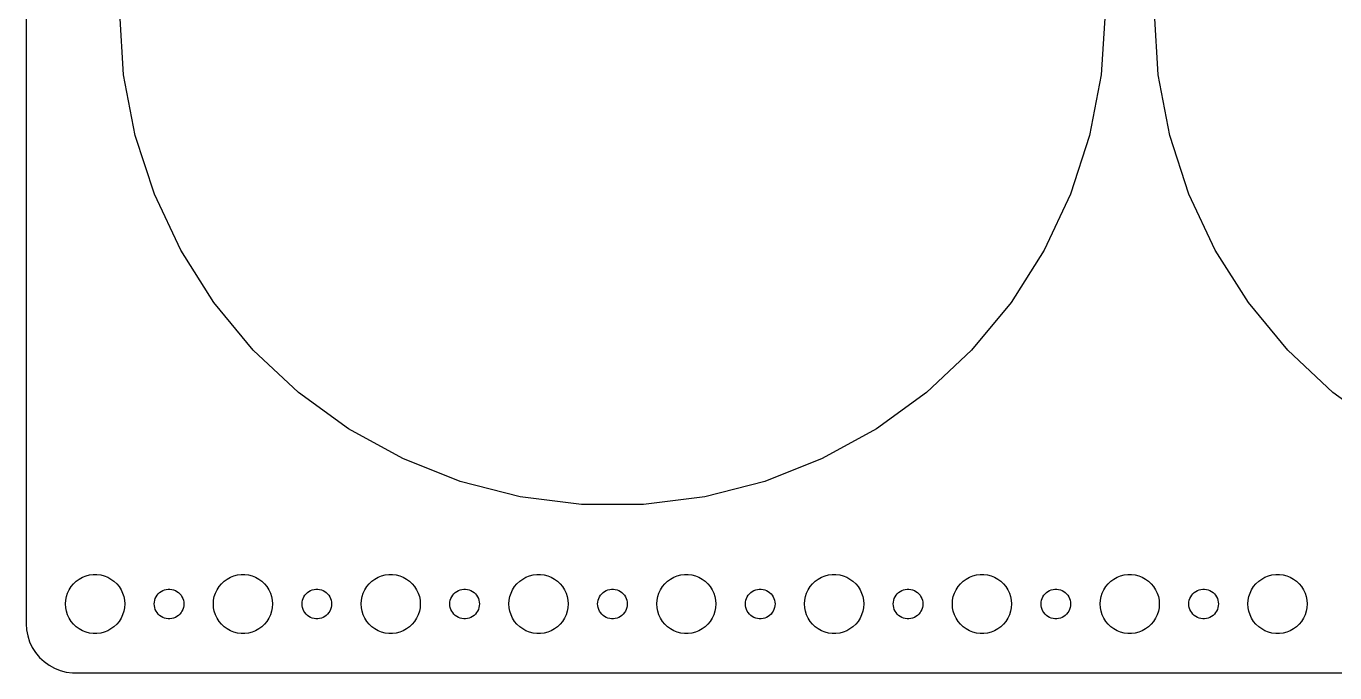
# Model space of a CAD drawing. Header units: metres. Extents: x -270 to 270, y -67 to 67.
# Drawn here: x -269.5 to -136.7, y -67 to -1.3 of the extents above; entities that cross this region are included whole.
import ezdxf

# ---------------------------------------------------------------- set-up
doc = ezdxf.new("R2010")
doc.units = ezdxf.units.M

msp = doc.modelspace()

# ---------------------------------------------------------------- linework, layer by layer
for p, q in [((-269.5, 62), (-269.5, -62)), ((-259.606, -6.2667), (-260, 0)), ((-160, 0), (-160.394, -6.2667)), ((-154.606, -6.2667), (-155, 0)), ((-258.429, -12.4345), (-259.606, -6.2667)), ((-160.394, -6.2667), (-161.571, -12.4345)), ((-153.429, -12.4345), (-154.606, -6.2667)), ((-256.489, -18.4062), (-258.429, -12.4345)), ((-161.571, -12.4345), (-163.511, -18.4062)), ((-151.489, -18.4062), (-153.429, -12.4345)), ((-253.815, -24.0877), (-256.489, -18.4062)), ((-163.511, -18.4062), (-166.185, -24.0877)), ((-148.815, -24.0877), (-151.489, -18.4062)), ((-250.451, -29.3893), (-253.815, -24.0877)), ((-166.185, -24.0877), (-169.549, -29.3893)), ((-145.451, -29.3893), (-148.815, -24.0877)), ((-246.448, -34.2274), (-250.451, -29.3893)), ((-169.549, -29.3893), (-173.552, -34.2274)), ((-141.448, -34.2274), (-145.451, -29.3893)), ((-241.871, -38.5257), (-246.448, -34.2274)), ((-173.552, -34.2274), (-178.129, -38.5257)), ((-136.871, -38.5257), (-141.448, -34.2274)), ((-236.791, -42.2164), (-241.871, -38.5257)), ((-178.129, -38.5257), (-183.209, -42.2164)), ((-131.791, -42.2164), (-136.871, -38.5257)), ((-231.289, -45.2413), (-236.791, -42.2164)), ((-183.209, -42.2164), (-188.711, -45.2413)), ((-225.451, -47.5528), (-231.289, -45.2413)), ((-188.711, -45.2413), (-194.549, -47.5528)), ((-219.369, -49.1143), (-225.451, -47.5528)), ((-194.549, -47.5528), (-200.631, -49.1143)), ((-213.14, -49.9013), (-219.369, -49.1143)), ((-200.631, -49.1143), (-206.86, -49.9013)), ((-206.86, -49.9013), (-213.14, -49.9013)), ((-263.427, -57.1468), (-263.062, -57.0531)), ((-263.062, -57.0531), (-262.688, -57.0059)), ((-262.688, -57.0059), (-262.312, -57.0059)), ((-262.312, -57.0059), (-261.938, -57.0531)), ((-261.938, -57.0531), (-261.573, -57.1468)), ((-248.427, -57.1468), (-248.062, -57.0531)), ((-248.062, -57.0531), (-247.688, -57.0059)), ((-247.688, -57.0059), (-247.312, -57.0059)), ((-247.312, -57.0059), (-246.938, -57.0531)), ((-246.938, -57.0531), (-246.573, -57.1468)), ((-233.427, -57.1468), (-233.062, -57.0531)), ((-233.062, -57.0531), (-232.688, -57.0059)), ((-232.688, -57.0059), (-232.312, -57.0059)), ((-232.312, -57.0059), (-231.938, -57.0531)), ((-231.938, -57.0531), (-231.573, -57.1468)), ((-218.427, -57.1468), (-218.062, -57.0531)), ((-218.062, -57.0531), (-217.688, -57.0059)), ((-217.688, -57.0059), (-217.312, -57.0059)), ((-217.312, -57.0059), (-216.938, -57.0531)), ((-216.938, -57.0531), (-216.573, -57.1468)), ((-203.427, -57.1468), (-203.062, -57.0531)), ((-203.062, -57.0531), (-202.688, -57.0059)), ((-202.688, -57.0059), (-202.312, -57.0059)), ((-202.312, -57.0059), (-201.938, -57.0531)), ((-201.938, -57.0531), (-201.573, -57.1468)), ((-188.427, -57.1468), (-188.062, -57.0531)), ((-188.062, -57.0531), (-187.688, -57.0059)), ((-187.688, -57.0059), (-187.312, -57.0059)), ((-187.312, -57.0059), (-186.938, -57.0531)), ((-186.938, -57.0531), (-186.573, -57.1468)), ((-173.427, -57.1468), (-173.062, -57.0531)), ((-173.062, -57.0531), (-172.688, -57.0059)), ((-172.688, -57.0059), (-172.312, -57.0059)), ((-172.312, -57.0059), (-171.938, -57.0531)), ((-171.938, -57.0531), (-171.573, -57.1468)), ((-158.427, -57.1468), (-158.062, -57.0531)), ((-158.062, -57.0531), (-157.688, -57.0059)), ((-157.688, -57.0059), (-157.312, -57.0059)), ((-157.312, -57.0059), (-156.938, -57.0531)), ((-156.938, -57.0531), (-156.573, -57.1468)), ((-143.427, -57.1468), (-143.062, -57.0531)), ((-143.062, -57.0531), (-142.688, -57.0059)), ((-142.688, -57.0059), (-142.312, -57.0059)), ((-142.312, -57.0059), (-141.938, -57.0531)), ((-141.938, -57.0531), (-141.573, -57.1468)), ((-265.129, -58.5547), (-264.927, -58.2366)), ((-264.927, -58.2366), (-264.687, -57.9464)), ((-264.687, -57.9464), (-264.412, -57.6885)), ((-264.412, -57.6885), (-264.107, -57.467)), ((-264.107, -57.467), (-263.777, -57.2855)), ((-263.777, -57.2855), (-263.427, -57.1468)), ((-261.573, -57.1468), (-261.223, -57.2855)), ((-261.223, -57.2855), (-260.893, -57.467)), ((-260.893, -57.467), (-260.588, -57.6885)), ((-260.588, -57.6885), (-260.313, -57.9464)), ((-260.313, -57.9464), (-260.073, -58.2366)), ((-260.073, -58.2366), (-259.871, -58.5547)), ((-250.129, -58.5547), (-249.927, -58.2366)), ((-249.927, -58.2366), (-249.687, -57.9464)), ((-249.687, -57.9464), (-249.412, -57.6885)), ((-249.412, -57.6885), (-249.107, -57.467)), ((-249.107, -57.467), (-248.777, -57.2855)), ((-248.777, -57.2855), (-248.427, -57.1468)), ((-246.573, -57.1468), (-246.223, -57.2855)), ((-246.223, -57.2855), (-245.893, -57.467)), ((-245.893, -57.467), (-245.588, -57.6885)), ((-245.588, -57.6885), (-245.313, -57.9464)), ((-245.313, -57.9464), (-245.073, -58.2366)), ((-245.073, -58.2366), (-244.871, -58.5547)), ((-235.129, -58.5547), (-234.927, -58.2366)), ((-234.927, -58.2366), (-234.687, -57.9464)), ((-234.687, -57.9464), (-234.412, -57.6885)), ((-234.412, -57.6885), (-234.107, -57.467)), ((-234.107, -57.467), (-233.777, -57.2855)), ((-233.777, -57.2855), (-233.427, -57.1468)), ((-231.573, -57.1468), (-231.223, -57.2855)), ((-231.223, -57.2855), (-230.893, -57.467)), ((-230.893, -57.467), (-230.588, -57.6885)), ((-230.588, -57.6885), (-230.313, -57.9464)), ((-230.313, -57.9464), (-230.073, -58.2366)), ((-230.073, -58.2366), (-229.871, -58.5547)), ((-220.129, -58.5547), (-219.927, -58.2366)), ((-219.927, -58.2366), (-219.687, -57.9464)), ((-219.687, -57.9464), (-219.412, -57.6885)), ((-219.412, -57.6885), (-219.107, -57.467)), ((-219.107, -57.467), (-218.777, -57.2855)), ((-218.777, -57.2855), (-218.427, -57.1468)), ((-216.573, -57.1468), (-216.223, -57.2855)), ((-216.223, -57.2855), (-215.893, -57.467)), ((-215.893, -57.467), (-215.588, -57.6885)), ((-215.588, -57.6885), (-215.313, -57.9464)), ((-215.313, -57.9464), (-215.073, -58.2366)), ((-215.073, -58.2366), (-214.871, -58.5547)), ((-205.129, -58.5547), (-204.927, -58.2366)), ((-204.927, -58.2366), (-204.687, -57.9464)), ((-204.687, -57.9464), (-204.412, -57.6885)), ((-204.412, -57.6885), (-204.107, -57.467)), ((-204.107, -57.467), (-203.777, -57.2855)), ((-203.777, -57.2855), (-203.427, -57.1468)), ((-201.573, -57.1468), (-201.223, -57.2855)), ((-201.223, -57.2855), (-200.893, -57.467)), ((-200.893, -57.467), (-200.588, -57.6885)), ((-200.588, -57.6885), (-200.313, -57.9464)), ((-200.313, -57.9464), (-200.073, -58.2366)), ((-200.073, -58.2366), (-199.871, -58.5547)), ((-190.129, -58.5547), (-189.927, -58.2366)), ((-189.927, -58.2366), (-189.687, -57.9464)), ((-189.687, -57.9464), (-189.412, -57.6885)), ((-189.412, -57.6885), (-189.107, -57.467)), ((-189.107, -57.467), (-188.777, -57.2855)), ((-188.777, -57.2855), (-188.427, -57.1468)), ((-186.573, -57.1468), (-186.223, -57.2855)), ((-186.223, -57.2855), (-185.893, -57.467)), ((-185.893, -57.467), (-185.588, -57.6885)), ((-185.588, -57.6885), (-185.313, -57.9464)), ((-185.313, -57.9464), (-185.073, -58.2366)), ((-185.073, -58.2366), (-184.871, -58.5547)), ((-175.129, -58.5547), (-174.927, -58.2366)), ((-174.927, -58.2366), (-174.687, -57.9464)), ((-174.687, -57.9464), (-174.412, -57.6885)), ((-174.412, -57.6885), (-174.107, -57.467)), ((-174.107, -57.467), (-173.777, -57.2855)), ((-173.777, -57.2855), (-173.427, -57.1468)), ((-171.573, -57.1468), (-171.223, -57.2855)), ((-171.223, -57.2855), (-170.893, -57.467)), ((-170.893, -57.467), (-170.588, -57.6885)), ((-170.588, -57.6885), (-170.313, -57.9464)), ((-170.313, -57.9464), (-170.073, -58.2366)), ((-170.073, -58.2366), (-169.871, -58.5547)), ((-160.129, -58.5547), (-159.927, -58.2366)), ((-159.927, -58.2366), (-159.687, -57.9464)), ((-159.687, -57.9464), (-159.412, -57.6885)), ((-159.412, -57.6885), (-159.107, -57.467)), ((-159.107, -57.467), (-158.777, -57.2855)), ((-158.777, -57.2855), (-158.427, -57.1468)), ((-156.573, -57.1468), (-156.223, -57.2855)), ((-156.223, -57.2855), (-155.893, -57.467)), ((-155.893, -57.467), (-155.588, -57.6885)), ((-155.588, -57.6885), (-155.313, -57.9464)), ((-155.313, -57.9464), (-155.073, -58.2366)), ((-155.073, -58.2366), (-154.871, -58.5547)), ((-145.129, -58.5547), (-144.927, -58.2366)), ((-144.927, -58.2366), (-144.687, -57.9464)), ((-144.687, -57.9464), (-144.412, -57.6885)), ((-144.412, -57.6885), (-144.107, -57.467)), ((-144.107, -57.467), (-143.777, -57.2855)), ((-143.777, -57.2855), (-143.427, -57.1468)), ((-141.573, -57.1468), (-141.223, -57.2855)), ((-141.223, -57.2855), (-140.893, -57.467)), ((-140.893, -57.467), (-140.588, -57.6885)), ((-140.588, -57.6885), (-140.313, -57.9464)), ((-140.313, -57.9464), (-140.073, -58.2366)), ((-140.073, -58.2366), (-139.871, -58.5547)), ((-265.5, -60), (-265.476, -59.624)), ((-265.476, -59.624), (-265.406, -59.2539)), ((-265.406, -59.2539), (-265.289, -58.8956)), ((-265.289, -58.8956), (-265.129, -58.5547)), ((-259.871, -58.5547), (-259.711, -58.8956)), ((-259.711, -58.8956), (-259.594, -59.2539)), ((-259.594, -59.2539), (-259.524, -59.624)), ((-259.524, -59.624), (-259.5, -60)), ((-256.488, -59.812), (-256.453, -59.627)), ((-256.453, -59.627), (-256.395, -59.4478)), ((-256.395, -59.4478), (-256.314, -59.2774)), ((-256.314, -59.2774), (-256.214, -59.1183)), ((-256.214, -59.1183), (-256.093, -58.9732)), ((-256.093, -58.9732), (-255.956, -58.8442)), ((-255.956, -58.8442), (-255.804, -58.7335)), ((-255.804, -58.7335), (-255.639, -58.6428)), ((-255.639, -58.6428), (-255.464, -58.5734)), ((-255.464, -58.5734), (-255.281, -58.5266)), ((-255.281, -58.5266), (-255.094, -58.503)), ((-255.094, -58.503), (-254.906, -58.503)), ((-254.906, -58.503), (-254.719, -58.5266)), ((-254.719, -58.5266), (-254.536, -58.5734)), ((-254.536, -58.5734), (-254.361, -58.6428)), ((-254.361, -58.6428), (-254.196, -58.7335)), ((-254.196, -58.7335), (-254.044, -58.8442)), ((-254.044, -58.8442), (-253.907, -58.9732)), ((-253.907, -58.9732), (-253.786, -59.1183)), ((-253.786, -59.1183), (-253.686, -59.2774)), ((-253.686, -59.2774), (-253.605, -59.4478)), ((-253.605, -59.4478), (-253.547, -59.627)), ((-253.547, -59.627), (-253.512, -59.812)), ((-250.5, -60), (-250.476, -59.624)), ((-250.476, -59.624), (-250.406, -59.2539)), ((-250.406, -59.2539), (-250.289, -58.8956)), ((-250.289, -58.8956), (-250.129, -58.5547)), ((-244.871, -58.5547), (-244.711, -58.8956)), ((-244.711, -58.8956), (-244.594, -59.2539)), ((-244.594, -59.2539), (-244.524, -59.624)), ((-244.524, -59.624), (-244.5, -60)), ((-241.488, -59.812), (-241.453, -59.627)), ((-241.453, -59.627), (-241.395, -59.4478)), ((-241.395, -59.4478), (-241.314, -59.2774)), ((-241.314, -59.2774), (-241.214, -59.1183)), ((-241.214, -59.1183), (-241.093, -58.9732)), ((-241.093, -58.9732), (-240.956, -58.8442)), ((-240.956, -58.8442), (-240.804, -58.7335)), ((-240.804, -58.7335), (-240.639, -58.6428)), ((-240.639, -58.6428), (-240.464, -58.5734)), ((-240.464, -58.5734), (-240.281, -58.5266)), ((-240.281, -58.5266), (-240.094, -58.503)), ((-240.094, -58.503), (-239.906, -58.503)), ((-239.906, -58.503), (-239.719, -58.5266)), ((-239.719, -58.5266), (-239.536, -58.5734)), ((-239.536, -58.5734), (-239.361, -58.6428)), ((-239.361, -58.6428), (-239.196, -58.7335)), ((-239.196, -58.7335), (-239.044, -58.8442)), ((-239.044, -58.8442), (-238.907, -58.9732)), ((-238.907, -58.9732), (-238.786, -59.1183)), ((-238.786, -59.1183), (-238.686, -59.2774)), ((-238.686, -59.2774), (-238.605, -59.4478)), ((-238.605, -59.4478), (-238.547, -59.627)), ((-238.547, -59.627), (-238.512, -59.812)), ((-235.5, -60), (-235.476, -59.624)), ((-235.476, -59.624), (-235.406, -59.2539)), ((-235.406, -59.2539), (-235.289, -58.8956)), ((-235.289, -58.8956), (-235.129, -58.5547)), ((-229.871, -58.5547), (-229.711, -58.8956)), ((-229.711, -58.8956), (-229.594, -59.2539)), ((-229.594, -59.2539), (-229.524, -59.624)), ((-229.524, -59.624), (-229.5, -60)), ((-226.488, -59.812), (-226.453, -59.627)), ((-226.453, -59.627), (-226.395, -59.4478)), ((-226.395, -59.4478), (-226.314, -59.2774)), ((-226.314, -59.2774), (-226.214, -59.1183)), ((-226.214, -59.1183), (-226.093, -58.9732)), ((-226.093, -58.9732), (-225.956, -58.8442)), ((-225.956, -58.8442), (-225.804, -58.7335)), ((-225.804, -58.7335), (-225.639, -58.6428)), ((-225.639, -58.6428), (-225.464, -58.5734)), ((-225.464, -58.5734), (-225.281, -58.5266)), ((-225.281, -58.5266), (-225.094, -58.503)), ((-225.094, -58.503), (-224.906, -58.503)), ((-224.906, -58.503), (-224.719, -58.5266)), ((-224.719, -58.5266), (-224.536, -58.5734)), ((-224.536, -58.5734), (-224.361, -58.6428)), ((-224.361, -58.6428), (-224.196, -58.7335)), ((-224.196, -58.7335), (-224.044, -58.8442)), ((-224.044, -58.8442), (-223.907, -58.9732)), ((-223.907, -58.9732), (-223.786, -59.1183)), ((-223.786, -59.1183), (-223.686, -59.2774)), ((-223.686, -59.2774), (-223.605, -59.4478)), ((-223.605, -59.4478), (-223.547, -59.627)), ((-223.547, -59.627), (-223.512, -59.812)), ((-220.5, -60), (-220.476, -59.624)), ((-220.476, -59.624), (-220.406, -59.2539)), ((-220.406, -59.2539), (-220.289, -58.8956)), ((-220.289, -58.8956), (-220.129, -58.5547)), ((-214.871, -58.5547), (-214.711, -58.8956)), ((-214.711, -58.8956), (-214.594, -59.2539)), ((-214.594, -59.2539), (-214.524, -59.624)), ((-214.524, -59.624), (-214.5, -60)), ((-211.488, -59.812), (-211.453, -59.627)), ((-211.453, -59.627), (-211.395, -59.4478)), ((-211.395, -59.4478), (-211.314, -59.2774)), ((-211.314, -59.2774), (-211.214, -59.1183)), ((-211.214, -59.1183), (-211.093, -58.9732)), ((-211.093, -58.9732), (-210.956, -58.8442)), ((-210.956, -58.8442), (-210.804, -58.7335)), ((-210.804, -58.7335), (-210.639, -58.6428)), ((-210.639, -58.6428), (-210.464, -58.5734)), ((-210.464, -58.5734), (-210.281, -58.5266)), ((-210.281, -58.5266), (-210.094, -58.503)), ((-210.094, -58.503), (-209.906, -58.503)), ((-209.906, -58.503), (-209.719, -58.5266)), ((-209.719, -58.5266), (-209.536, -58.5734)), ((-209.536, -58.5734), (-209.361, -58.6428)), ((-209.361, -58.6428), (-209.196, -58.7335)), ((-209.196, -58.7335), (-209.044, -58.8442)), ((-209.044, -58.8442), (-208.907, -58.9732)), ((-208.907, -58.9732), (-208.786, -59.1183)), ((-208.786, -59.1183), (-208.686, -59.2774)), ((-208.686, -59.2774), (-208.605, -59.4478)), ((-208.605, -59.4478), (-208.547, -59.627)), ((-208.547, -59.627), (-208.512, -59.812)), ((-205.5, -60), (-205.476, -59.624)), ((-205.476, -59.624), (-205.406, -59.2539)), ((-205.406, -59.2539), (-205.289, -58.8956)), ((-205.289, -58.8956), (-205.129, -58.5547)), ((-199.871, -58.5547), (-199.711, -58.8956)), ((-199.711, -58.8956), (-199.594, -59.2539)), ((-199.594, -59.2539), (-199.524, -59.624)), ((-199.524, -59.624), (-199.5, -60)), ((-196.488, -59.812), (-196.453, -59.627)), ((-196.453, -59.627), (-196.395, -59.4478)), ((-196.395, -59.4478), (-196.314, -59.2774)), ((-196.314, -59.2774), (-196.214, -59.1183)), ((-196.214, -59.1183), (-196.093, -58.9732)), ((-196.093, -58.9732), (-195.956, -58.8442)), ((-195.956, -58.8442), (-195.804, -58.7335)), ((-195.804, -58.7335), (-195.639, -58.6428)), ((-195.639, -58.6428), (-195.464, -58.5734)), ((-195.464, -58.5734), (-195.281, -58.5266)), ((-195.281, -58.5266), (-195.094, -58.503)), ((-195.094, -58.503), (-194.906, -58.503)), ((-194.906, -58.503), (-194.719, -58.5266)), ((-194.719, -58.5266), (-194.536, -58.5734)), ((-194.536, -58.5734), (-194.361, -58.6428)), ((-194.361, -58.6428), (-194.196, -58.7335)), ((-194.196, -58.7335), (-194.044, -58.8442)), ((-194.044, -58.8442), (-193.907, -58.9732)), ((-193.907, -58.9732), (-193.786, -59.1183)), ((-193.786, -59.1183), (-193.686, -59.2774)), ((-193.686, -59.2774), (-193.605, -59.4478)), ((-193.605, -59.4478), (-193.547, -59.627)), ((-193.547, -59.627), (-193.512, -59.812)), ((-190.5, -60), (-190.476, -59.624)), ((-190.476, -59.624), (-190.406, -59.2539)), ((-190.406, -59.2539), (-190.289, -58.8956)), ((-190.289, -58.8956), (-190.129, -58.5547)), ((-184.871, -58.5547), (-184.711, -58.8956)), ((-184.711, -58.8956), (-184.594, -59.2539)), ((-184.594, -59.2539), (-184.524, -59.624)), ((-184.524, -59.624), (-184.5, -60)), ((-181.488, -59.812), (-181.453, -59.627)), ((-181.453, -59.627), (-181.395, -59.4478)), ((-181.395, -59.4478), (-181.314, -59.2774)), ((-181.314, -59.2774), (-181.214, -59.1183)), ((-181.214, -59.1183), (-181.093, -58.9732)), ((-181.093, -58.9732), (-180.956, -58.8442)), ((-180.956, -58.8442), (-180.804, -58.7335)), ((-180.804, -58.7335), (-180.639, -58.6428)), ((-180.639, -58.6428), (-180.464, -58.5734)), ((-180.464, -58.5734), (-180.281, -58.5266)), ((-180.281, -58.5266), (-180.094, -58.503)), ((-180.094, -58.503), (-179.906, -58.503)), ((-179.906, -58.503), (-179.719, -58.5266)), ((-179.719, -58.5266), (-179.536, -58.5734)), ((-179.536, -58.5734), (-179.361, -58.6428)), ((-179.361, -58.6428), (-179.196, -58.7335)), ((-179.196, -58.7335), (-179.044, -58.8442)), ((-179.044, -58.8442), (-178.907, -58.9732)), ((-178.907, -58.9732), (-178.786, -59.1183)), ((-178.786, -59.1183), (-178.686, -59.2774)), ((-178.686, -59.2774), (-178.605, -59.4478)), ((-178.605, -59.4478), (-178.547, -59.627)), ((-178.547, -59.627), (-178.512, -59.812)), ((-175.5, -60), (-175.476, -59.624)), ((-175.476, -59.624), (-175.406, -59.2539)), ((-175.406, -59.2539), (-175.289, -58.8956)), ((-175.289, -58.8956), (-175.129, -58.5547)), ((-169.871, -58.5547), (-169.711, -58.8956)), ((-169.711, -58.8956), (-169.594, -59.2539)), ((-169.594, -59.2539), (-169.524, -59.624)), ((-169.524, -59.624), (-169.5, -60)), ((-166.488, -59.812), (-166.453, -59.627)), ((-166.453, -59.627), (-166.395, -59.4478)), ((-166.395, -59.4478), (-166.314, -59.2774)), ((-166.314, -59.2774), (-166.214, -59.1183)), ((-166.214, -59.1183), (-166.093, -58.9732)), ((-166.093, -58.9732), (-165.956, -58.8442)), ((-165.956, -58.8442), (-165.804, -58.7335)), ((-165.804, -58.7335), (-165.639, -58.6428)), ((-165.639, -58.6428), (-165.464, -58.5734)), ((-165.464, -58.5734), (-165.281, -58.5266)), ((-165.281, -58.5266), (-165.094, -58.503)), ((-165.094, -58.503), (-164.906, -58.503)), ((-164.906, -58.503), (-164.719, -58.5266)), ((-164.719, -58.5266), (-164.536, -58.5734)), ((-164.536, -58.5734), (-164.361, -58.6428)), ((-164.361, -58.6428), (-164.196, -58.7335)), ((-164.196, -58.7335), (-164.044, -58.8442)), ((-164.044, -58.8442), (-163.907, -58.9732)), ((-163.907, -58.9732), (-163.786, -59.1183)), ((-163.786, -59.1183), (-163.686, -59.2774)), ((-163.686, -59.2774), (-163.605, -59.4478)), ((-163.605, -59.4478), (-163.547, -59.627)), ((-163.547, -59.627), (-163.512, -59.812)), ((-160.5, -60), (-160.476, -59.624)), ((-160.476, -59.624), (-160.406, -59.2539)), ((-160.406, -59.2539), (-160.289, -58.8956)), ((-160.289, -58.8956), (-160.129, -58.5547)), ((-154.871, -58.5547), (-154.711, -58.8956)), ((-154.711, -58.8956), (-154.594, -59.2539)), ((-154.594, -59.2539), (-154.524, -59.624)), ((-154.524, -59.624), (-154.5, -60)), ((-151.488, -59.812), (-151.453, -59.627)), ((-151.453, -59.627), (-151.395, -59.4478)), ((-151.395, -59.4478), (-151.314, -59.2774)), ((-151.314, -59.2774), (-151.214, -59.1183)), ((-151.214, -59.1183), (-151.093, -58.9732)), ((-151.093, -58.9732), (-150.956, -58.8442)), ((-150.956, -58.8442), (-150.804, -58.7335)), ((-150.804, -58.7335), (-150.639, -58.6428)), ((-150.639, -58.6428), (-150.464, -58.5734)), ((-150.464, -58.5734), (-150.281, -58.5266)), ((-150.281, -58.5266), (-150.094, -58.503)), ((-150.094, -58.503), (-149.906, -58.503)), ((-149.906, -58.503), (-149.719, -58.5266)), ((-149.719, -58.5266), (-149.536, -58.5734)), ((-149.536, -58.5734), (-149.361, -58.6428)), ((-149.361, -58.6428), (-149.196, -58.7335)), ((-149.196, -58.7335), (-149.044, -58.8442)), ((-149.044, -58.8442), (-148.907, -58.9732)), ((-148.907, -58.9732), (-148.786, -59.1183)), ((-148.786, -59.1183), (-148.686, -59.2774)), ((-148.686, -59.2774), (-148.605, -59.4478)), ((-148.605, -59.4478), (-148.547, -59.627)), ((-148.547, -59.627), (-148.512, -59.812)), ((-145.5, -60), (-145.476, -59.624)), ((-145.476, -59.624), (-145.406, -59.2539)), ((-145.406, -59.2539), (-145.289, -58.8956)), ((-145.289, -58.8956), (-145.129, -58.5547)), ((-139.871, -58.5547), (-139.711, -58.8956)), ((-139.711, -58.8956), (-139.594, -59.2539)), ((-139.594, -59.2539), (-139.524, -59.624)), ((-139.524, -59.624), (-139.5, -60)), ((-265.476, -60.376), (-265.5, -60)), ((-265.406, -60.7461), (-265.476, -60.376)), ((-265.289, -61.1044), (-265.406, -60.7461)), ((-259.594, -60.7461), (-259.711, -61.1044)), ((-259.524, -60.376), (-259.594, -60.7461)), ((-259.5, -60), (-259.524, -60.376)), ((-256.5, -60), (-256.488, -59.812)), ((-256.488, -60.188), (-256.5, -60)), ((-256.453, -60.373), (-256.488, -60.188)), ((-256.395, -60.5522), (-256.453, -60.373)), ((-256.314, -60.7226), (-256.395, -60.5522)), ((-256.214, -60.8817), (-256.314, -60.7226)), ((-256.093, -61.0268), (-256.214, -60.8817)), ((-255.956, -61.1558), (-256.093, -61.0268)), ((-253.907, -61.0268), (-254.044, -61.1558)), ((-253.786, -60.8817), (-253.907, -61.0268)), ((-253.686, -60.7226), (-253.786, -60.8817)), ((-253.605, -60.5522), (-253.686, -60.7226)), ((-253.547, -60.373), (-253.605, -60.5522)), ((-253.512, -60.188), (-253.547, -60.373)), ((-253.512, -59.812), (-253.5, -60)), ((-253.5, -60), (-253.512, -60.188)), ((-250.476, -60.376), (-250.5, -60)), ((-250.406, -60.7461), (-250.476, -60.376)), ((-250.289, -61.1044), (-250.406, -60.7461)), ((-244.594, -60.7461), (-244.711, -61.1044)), ((-244.524, -60.376), (-244.594, -60.7461)), ((-244.5, -60), (-244.524, -60.376)), ((-241.5, -60), (-241.488, -59.812)), ((-241.488, -60.188), (-241.5, -60)), ((-241.453, -60.373), (-241.488, -60.188)), ((-241.395, -60.5522), (-241.453, -60.373)), ((-241.314, -60.7226), (-241.395, -60.5522)), ((-241.214, -60.8817), (-241.314, -60.7226)), ((-241.093, -61.0268), (-241.214, -60.8817)), ((-240.956, -61.1558), (-241.093, -61.0268)), ((-238.907, -61.0268), (-239.044, -61.1558)), ((-238.786, -60.8817), (-238.907, -61.0268)), ((-238.686, -60.7226), (-238.786, -60.8817)), ((-238.605, -60.5522), (-238.686, -60.7226)), ((-238.547, -60.373), (-238.605, -60.5522)), ((-238.512, -60.188), (-238.547, -60.373)), ((-238.512, -59.812), (-238.5, -60)), ((-238.5, -60), (-238.512, -60.188)), ((-235.476, -60.376), (-235.5, -60)), ((-235.406, -60.7461), (-235.476, -60.376)), ((-235.289, -61.1044), (-235.406, -60.7461)), ((-229.594, -60.7461), (-229.711, -61.1044)), ((-229.524, -60.376), (-229.594, -60.7461)), ((-229.5, -60), (-229.524, -60.376)), ((-226.5, -60), (-226.488, -59.812)), ((-226.488, -60.188), (-226.5, -60)), ((-226.453, -60.373), (-226.488, -60.188)), ((-226.395, -60.5522), (-226.453, -60.373)), ((-226.314, -60.7226), (-226.395, -60.5522)), ((-226.214, -60.8817), (-226.314, -60.7226)), ((-226.093, -61.0268), (-226.214, -60.8817)), ((-225.956, -61.1558), (-226.093, -61.0268)), ((-223.907, -61.0268), (-224.044, -61.1558)), ((-223.786, -60.8817), (-223.907, -61.0268)), ((-223.686, -60.7226), (-223.786, -60.8817)), ((-223.605, -60.5522), (-223.686, -60.7226)), ((-223.547, -60.373), (-223.605, -60.5522)), ((-223.512, -60.188), (-223.547, -60.373)), ((-223.512, -59.812), (-223.5, -60)), ((-223.5, -60), (-223.512, -60.188)), ((-220.476, -60.376), (-220.5, -60)), ((-220.406, -60.7461), (-220.476, -60.376)), ((-220.289, -61.1044), (-220.406, -60.7461)), ((-214.594, -60.7461), (-214.711, -61.1044)), ((-214.524, -60.376), (-214.594, -60.7461)), ((-214.5, -60), (-214.524, -60.376)), ((-211.5, -60), (-211.488, -59.812)), ((-211.488, -60.188), (-211.5, -60)), ((-211.453, -60.373), (-211.488, -60.188)), ((-211.395, -60.5522), (-211.453, -60.373)), ((-211.314, -60.7226), (-211.395, -60.5522)), ((-211.214, -60.8817), (-211.314, -60.7226)), ((-211.093, -61.0268), (-211.214, -60.8817)), ((-210.956, -61.1558), (-211.093, -61.0268)), ((-208.907, -61.0268), (-209.044, -61.1558)), ((-208.786, -60.8817), (-208.907, -61.0268)), ((-208.686, -60.7226), (-208.786, -60.8817)), ((-208.605, -60.5522), (-208.686, -60.7226)), ((-208.547, -60.373), (-208.605, -60.5522)), ((-208.512, -60.188), (-208.547, -60.373)), ((-208.512, -59.812), (-208.5, -60)), ((-208.5, -60), (-208.512, -60.188)), ((-205.476, -60.376), (-205.5, -60)), ((-205.406, -60.7461), (-205.476, -60.376)), ((-205.289, -61.1044), (-205.406, -60.7461)), ((-199.594, -60.7461), (-199.711, -61.1044)), ((-199.524, -60.376), (-199.594, -60.7461)), ((-199.5, -60), (-199.524, -60.376)), ((-196.5, -60), (-196.488, -59.812)), ((-196.488, -60.188), (-196.5, -60)), ((-196.453, -60.373), (-196.488, -60.188)), ((-196.395, -60.5522), (-196.453, -60.373)), ((-196.314, -60.7226), (-196.395, -60.5522)), ((-196.214, -60.8817), (-196.314, -60.7226)), ((-196.093, -61.0268), (-196.214, -60.8817)), ((-195.956, -61.1558), (-196.093, -61.0268)), ((-193.907, -61.0268), (-194.044, -61.1558)), ((-193.786, -60.8817), (-193.907, -61.0268)), ((-193.686, -60.7226), (-193.786, -60.8817)), ((-193.605, -60.5522), (-193.686, -60.7226)), ((-193.547, -60.373), (-193.605, -60.5522)), ((-193.512, -60.188), (-193.547, -60.373)), ((-193.512, -59.812), (-193.5, -60)), ((-193.5, -60), (-193.512, -60.188)), ((-190.476, -60.376), (-190.5, -60)), ((-190.406, -60.7461), (-190.476, -60.376)), ((-190.289, -61.1044), (-190.406, -60.7461)), ((-184.594, -60.7461), (-184.711, -61.1044)), ((-184.524, -60.376), (-184.594, -60.7461)), ((-184.5, -60), (-184.524, -60.376)), ((-181.5, -60), (-181.488, -59.812)), ((-181.488, -60.188), (-181.5, -60)), ((-181.453, -60.373), (-181.488, -60.188)), ((-181.395, -60.5522), (-181.453, -60.373)), ((-181.314, -60.7226), (-181.395, -60.5522)), ((-181.214, -60.8817), (-181.314, -60.7226)), ((-181.093, -61.0268), (-181.214, -60.8817)), ((-180.956, -61.1558), (-181.093, -61.0268)), ((-178.907, -61.0268), (-179.044, -61.1558)), ((-178.786, -60.8817), (-178.907, -61.0268)), ((-178.686, -60.7226), (-178.786, -60.8817)), ((-178.605, -60.5522), (-178.686, -60.7226)), ((-178.547, -60.373), (-178.605, -60.5522)), ((-178.512, -60.188), (-178.547, -60.373)), ((-178.512, -59.812), (-178.5, -60)), ((-178.5, -60), (-178.512, -60.188)), ((-175.476, -60.376), (-175.5, -60)), ((-175.406, -60.7461), (-175.476, -60.376)), ((-175.289, -61.1044), (-175.406, -60.7461)), ((-169.594, -60.7461), (-169.711, -61.1044)), ((-169.524, -60.376), (-169.594, -60.7461)), ((-169.5, -60), (-169.524, -60.376)), ((-166.5, -60), (-166.488, -59.812)), ((-166.488, -60.188), (-166.5, -60)), ((-166.453, -60.373), (-166.488, -60.188)), ((-166.395, -60.5522), (-166.453, -60.373)), ((-166.314, -60.7226), (-166.395, -60.5522)), ((-166.214, -60.8817), (-166.314, -60.7226)), ((-166.093, -61.0268), (-166.214, -60.8817)), ((-165.956, -61.1558), (-166.093, -61.0268)), ((-163.907, -61.0268), (-164.044, -61.1558)), ((-163.786, -60.8817), (-163.907, -61.0268)), ((-163.686, -60.7226), (-163.786, -60.8817)), ((-163.605, -60.5522), (-163.686, -60.7226)), ((-163.547, -60.373), (-163.605, -60.5522)), ((-163.512, -60.188), (-163.547, -60.373)), ((-163.512, -59.812), (-163.5, -60)), ((-163.5, -60), (-163.512, -60.188)), ((-160.476, -60.376), (-160.5, -60)), ((-160.406, -60.7461), (-160.476, -60.376)), ((-160.289, -61.1044), (-160.406, -60.7461)), ((-154.594, -60.7461), (-154.711, -61.1044)), ((-154.524, -60.376), (-154.594, -60.7461)), ((-154.5, -60), (-154.524, -60.376)), ((-151.5, -60), (-151.488, -59.812)), ((-151.488, -60.188), (-151.5, -60)), ((-151.453, -60.373), (-151.488, -60.188)), ((-151.395, -60.5522), (-151.453, -60.373)), ((-151.314, -60.7226), (-151.395, -60.5522)), ((-151.214, -60.8817), (-151.314, -60.7226)), ((-151.093, -61.0268), (-151.214, -60.8817)), ((-150.956, -61.1558), (-151.093, -61.0268)), ((-148.907, -61.0268), (-149.044, -61.1558)), ((-148.786, -60.8817), (-148.907, -61.0268)), ((-148.686, -60.7226), (-148.786, -60.8817)), ((-148.605, -60.5522), (-148.686, -60.7226)), ((-148.547, -60.373), (-148.605, -60.5522)), ((-148.512, -60.188), (-148.547, -60.373)), ((-148.512, -59.812), (-148.5, -60)), ((-148.5, -60), (-148.512, -60.188)), ((-145.476, -60.376), (-145.5, -60)), ((-145.406, -60.7461), (-145.476, -60.376)), ((-145.289, -61.1044), (-145.406, -60.7461)), ((-139.594, -60.7461), (-139.711, -61.1044)), ((-139.524, -60.376), (-139.594, -60.7461)), ((-139.5, -60), (-139.524, -60.376)), ((-269.5, -62), (-269.461, -62.6267)), ((-265.129, -61.4453), (-265.289, -61.1044)), ((-264.927, -61.7634), (-265.129, -61.4453)), ((-264.687, -62.0536), (-264.927, -61.7634)), ((-264.412, -62.3115), (-264.687, -62.0536)), ((-264.107, -62.533), (-264.412, -62.3115)), ((-260.588, -62.3115), (-260.893, -62.533)), ((-260.313, -62.0536), (-260.588, -62.3115)), ((-260.073, -61.7634), (-260.313, -62.0536)), ((-259.871, -61.4453), (-260.073, -61.7634)), ((-259.711, -61.1044), (-259.871, -61.4453)), ((-255.804, -61.2665), (-255.956, -61.1558)), ((-255.639, -61.3572), (-255.804, -61.2665)), ((-255.464, -61.4266), (-255.639, -61.3572)), ((-255.281, -61.4734), (-255.464, -61.4266)), ((-255.094, -61.497), (-255.281, -61.4734)), ((-254.906, -61.497), (-255.094, -61.497)), ((-254.719, -61.4734), (-254.906, -61.497)), ((-254.536, -61.4266), (-254.719, -61.4734)), ((-254.361, -61.3572), (-254.536, -61.4266)), ((-254.196, -61.2665), (-254.361, -61.3572)), ((-254.044, -61.1558), (-254.196, -61.2665)), ((-250.129, -61.4453), (-250.289, -61.1044)), ((-249.927, -61.7634), (-250.129, -61.4453)), ((-249.687, -62.0536), (-249.927, -61.7634)), ((-249.412, -62.3115), (-249.687, -62.0536)), ((-249.107, -62.533), (-249.412, -62.3115)), ((-245.588, -62.3115), (-245.893, -62.533)), ((-245.313, -62.0536), (-245.588, -62.3115)), ((-245.073, -61.7634), (-245.313, -62.0536)), ((-244.871, -61.4453), (-245.073, -61.7634)), ((-244.711, -61.1044), (-244.871, -61.4453)), ((-240.804, -61.2665), (-240.956, -61.1558)), ((-240.639, -61.3572), (-240.804, -61.2665)), ((-240.464, -61.4266), (-240.639, -61.3572)), ((-240.281, -61.4734), (-240.464, -61.4266)), ((-240.094, -61.497), (-240.281, -61.4734)), ((-239.906, -61.497), (-240.094, -61.497)), ((-239.719, -61.4734), (-239.906, -61.497)), ((-239.536, -61.4266), (-239.719, -61.4734)), ((-239.361, -61.3572), (-239.536, -61.4266)), ((-239.196, -61.2665), (-239.361, -61.3572)), ((-239.044, -61.1558), (-239.196, -61.2665)), ((-235.129, -61.4453), (-235.289, -61.1044)), ((-234.927, -61.7634), (-235.129, -61.4453)), ((-234.687, -62.0536), (-234.927, -61.7634)), ((-234.412, -62.3115), (-234.687, -62.0536)), ((-234.107, -62.533), (-234.412, -62.3115)), ((-230.588, -62.3115), (-230.893, -62.533)), ((-230.313, -62.0536), (-230.588, -62.3115)), ((-230.073, -61.7634), (-230.313, -62.0536)), ((-229.871, -61.4453), (-230.073, -61.7634)), ((-229.711, -61.1044), (-229.871, -61.4453)), ((-225.804, -61.2665), (-225.956, -61.1558)), ((-225.639, -61.3572), (-225.804, -61.2665)), ((-225.464, -61.4266), (-225.639, -61.3572)), ((-225.281, -61.4734), (-225.464, -61.4266)), ((-225.094, -61.497), (-225.281, -61.4734)), ((-224.906, -61.497), (-225.094, -61.497)), ((-224.719, -61.4734), (-224.906, -61.497)), ((-224.536, -61.4266), (-224.719, -61.4734)), ((-224.361, -61.3572), (-224.536, -61.4266)), ((-224.196, -61.2665), (-224.361, -61.3572)), ((-224.044, -61.1558), (-224.196, -61.2665)), ((-220.129, -61.4453), (-220.289, -61.1044)), ((-219.927, -61.7634), (-220.129, -61.4453)), ((-219.687, -62.0536), (-219.927, -61.7634)), ((-219.412, -62.3115), (-219.687, -62.0536)), ((-219.107, -62.533), (-219.412, -62.3115)), ((-215.588, -62.3115), (-215.893, -62.533)), ((-215.313, -62.0536), (-215.588, -62.3115)), ((-215.073, -61.7634), (-215.313, -62.0536)), ((-214.871, -61.4453), (-215.073, -61.7634)), ((-214.711, -61.1044), (-214.871, -61.4453)), ((-210.804, -61.2665), (-210.956, -61.1558)), ((-210.639, -61.3572), (-210.804, -61.2665)), ((-210.464, -61.4266), (-210.639, -61.3572)), ((-210.281, -61.4734), (-210.464, -61.4266)), ((-210.094, -61.497), (-210.281, -61.4734)), ((-209.906, -61.497), (-210.094, -61.497)), ((-209.719, -61.4734), (-209.906, -61.497)), ((-209.536, -61.4266), (-209.719, -61.4734)), ((-209.361, -61.3572), (-209.536, -61.4266)), ((-209.196, -61.2665), (-209.361, -61.3572)), ((-209.044, -61.1558), (-209.196, -61.2665)), ((-205.129, -61.4453), (-205.289, -61.1044)), ((-204.927, -61.7634), (-205.129, -61.4453)), ((-204.687, -62.0536), (-204.927, -61.7634)), ((-204.412, -62.3115), (-204.687, -62.0536)), ((-204.107, -62.533), (-204.412, -62.3115)), ((-200.588, -62.3115), (-200.893, -62.533)), ((-200.313, -62.0536), (-200.588, -62.3115)), ((-200.073, -61.7634), (-200.313, -62.0536)), ((-199.871, -61.4453), (-200.073, -61.7634)), ((-199.711, -61.1044), (-199.871, -61.4453)), ((-195.804, -61.2665), (-195.956, -61.1558)), ((-195.639, -61.3572), (-195.804, -61.2665)), ((-195.464, -61.4266), (-195.639, -61.3572)), ((-195.281, -61.4734), (-195.464, -61.4266)), ((-195.094, -61.497), (-195.281, -61.4734)), ((-194.906, -61.497), (-195.094, -61.497)), ((-194.719, -61.4734), (-194.906, -61.497)), ((-194.536, -61.4266), (-194.719, -61.4734)), ((-194.361, -61.3572), (-194.536, -61.4266)), ((-194.196, -61.2665), (-194.361, -61.3572)), ((-194.044, -61.1558), (-194.196, -61.2665)), ((-190.129, -61.4453), (-190.289, -61.1044)), ((-189.927, -61.7634), (-190.129, -61.4453)), ((-189.687, -62.0536), (-189.927, -61.7634)), ((-189.412, -62.3115), (-189.687, -62.0536)), ((-189.107, -62.533), (-189.412, -62.3115)), ((-185.588, -62.3115), (-185.893, -62.533)), ((-185.313, -62.0536), (-185.588, -62.3115)), ((-185.073, -61.7634), (-185.313, -62.0536)), ((-184.871, -61.4453), (-185.073, -61.7634)), ((-184.711, -61.1044), (-184.871, -61.4453)), ((-180.804, -61.2665), (-180.956, -61.1558)), ((-180.639, -61.3572), (-180.804, -61.2665)), ((-180.464, -61.4266), (-180.639, -61.3572)), ((-180.281, -61.4734), (-180.464, -61.4266)), ((-180.094, -61.497), (-180.281, -61.4734)), ((-179.906, -61.497), (-180.094, -61.497)), ((-179.719, -61.4734), (-179.906, -61.497)), ((-179.536, -61.4266), (-179.719, -61.4734)), ((-179.361, -61.3572), (-179.536, -61.4266)), ((-179.196, -61.2665), (-179.361, -61.3572)), ((-179.044, -61.1558), (-179.196, -61.2665)), ((-175.129, -61.4453), (-175.289, -61.1044)), ((-174.927, -61.7634), (-175.129, -61.4453)), ((-174.687, -62.0536), (-174.927, -61.7634)), ((-174.412, -62.3115), (-174.687, -62.0536)), ((-174.107, -62.533), (-174.412, -62.3115)), ((-170.588, -62.3115), (-170.893, -62.533)), ((-170.313, -62.0536), (-170.588, -62.3115)), ((-170.073, -61.7634), (-170.313, -62.0536)), ((-169.871, -61.4453), (-170.073, -61.7634)), ((-169.711, -61.1044), (-169.871, -61.4453)), ((-165.804, -61.2665), (-165.956, -61.1558)), ((-165.639, -61.3572), (-165.804, -61.2665)), ((-165.464, -61.4266), (-165.639, -61.3572)), ((-165.281, -61.4734), (-165.464, -61.4266)), ((-165.094, -61.497), (-165.281, -61.4734)), ((-164.906, -61.497), (-165.094, -61.497)), ((-164.719, -61.4734), (-164.906, -61.497)), ((-164.536, -61.4266), (-164.719, -61.4734)), ((-164.361, -61.3572), (-164.536, -61.4266)), ((-164.196, -61.2665), (-164.361, -61.3572)), ((-164.044, -61.1558), (-164.196, -61.2665)), ((-160.129, -61.4453), (-160.289, -61.1044)), ((-159.927, -61.7634), (-160.129, -61.4453)), ((-159.687, -62.0536), (-159.927, -61.7634)), ((-159.412, -62.3115), (-159.687, -62.0536)), ((-159.107, -62.533), (-159.412, -62.3115)), ((-155.588, -62.3115), (-155.893, -62.533)), ((-155.313, -62.0536), (-155.588, -62.3115)), ((-155.073, -61.7634), (-155.313, -62.0536)), ((-154.871, -61.4453), (-155.073, -61.7634)), ((-154.711, -61.1044), (-154.871, -61.4453)), ((-150.804, -61.2665), (-150.956, -61.1558)), ((-150.639, -61.3572), (-150.804, -61.2665)), ((-150.464, -61.4266), (-150.639, -61.3572)), ((-150.281, -61.4734), (-150.464, -61.4266)), ((-150.094, -61.497), (-150.281, -61.4734)), ((-149.906, -61.497), (-150.094, -61.497)), ((-149.719, -61.4734), (-149.906, -61.497)), ((-149.536, -61.4266), (-149.719, -61.4734)), ((-149.361, -61.3572), (-149.536, -61.4266)), ((-149.196, -61.2665), (-149.361, -61.3572)), ((-149.044, -61.1558), (-149.196, -61.2665)), ((-145.129, -61.4453), (-145.289, -61.1044)), ((-144.927, -61.7634), (-145.129, -61.4453)), ((-144.687, -62.0536), (-144.927, -61.7634)), ((-144.412, -62.3115), (-144.687, -62.0536)), ((-144.107, -62.533), (-144.412, -62.3115)), ((-140.588, -62.3115), (-140.893, -62.533)), ((-140.313, -62.0536), (-140.588, -62.3115)), ((-140.073, -61.7634), (-140.313, -62.0536)), ((-139.871, -61.4453), (-140.073, -61.7634)), ((-139.711, -61.1044), (-139.871, -61.4453)), ((-269.461, -62.6267), (-269.343, -63.2434)), ((-269.343, -63.2434), (-269.149, -63.8406)), ((-263.777, -62.7145), (-264.107, -62.533)), ((-263.427, -62.8532), (-263.777, -62.7145)), ((-263.062, -62.9469), (-263.427, -62.8532)), ((-262.688, -62.9941), (-263.062, -62.9469)), ((-262.312, -62.9941), (-262.688, -62.9941)), ((-261.938, -62.9469), (-262.312, -62.9941)), ((-261.573, -62.8532), (-261.938, -62.9469)), ((-261.223, -62.7145), (-261.573, -62.8532)), ((-260.893, -62.533), (-261.223, -62.7145)), ((-248.777, -62.7145), (-249.107, -62.533)), ((-248.427, -62.8532), (-248.777, -62.7145)), ((-248.062, -62.9469), (-248.427, -62.8532)), ((-247.688, -62.9941), (-248.062, -62.9469)), ((-247.312, -62.9941), (-247.688, -62.9941)), ((-246.938, -62.9469), (-247.312, -62.9941)), ((-246.573, -62.8532), (-246.938, -62.9469)), ((-246.223, -62.7145), (-246.573, -62.8532)), ((-245.893, -62.533), (-246.223, -62.7145)), ((-233.777, -62.7145), (-234.107, -62.533)), ((-233.427, -62.8532), (-233.777, -62.7145)), ((-233.062, -62.9469), (-233.427, -62.8532)), ((-232.688, -62.9941), (-233.062, -62.9469)), ((-232.312, -62.9941), (-232.688, -62.9941)), ((-231.938, -62.9469), (-232.312, -62.9941)), ((-231.573, -62.8532), (-231.938, -62.9469)), ((-231.223, -62.7145), (-231.573, -62.8532)), ((-230.893, -62.533), (-231.223, -62.7145)), ((-218.777, -62.7145), (-219.107, -62.533)), ((-218.427, -62.8532), (-218.777, -62.7145)), ((-218.062, -62.9469), (-218.427, -62.8532)), ((-217.688, -62.9941), (-218.062, -62.9469)), ((-217.312, -62.9941), (-217.688, -62.9941)), ((-216.938, -62.9469), (-217.312, -62.9941)), ((-216.573, -62.8532), (-216.938, -62.9469)), ((-216.223, -62.7145), (-216.573, -62.8532)), ((-215.893, -62.533), (-216.223, -62.7145)), ((-203.777, -62.7145), (-204.107, -62.533)), ((-203.427, -62.8532), (-203.777, -62.7145)), ((-203.062, -62.9469), (-203.427, -62.8532)), ((-202.688, -62.9941), (-203.062, -62.9469)), ((-202.312, -62.9941), (-202.688, -62.9941)), ((-201.938, -62.9469), (-202.312, -62.9941)), ((-201.573, -62.8532), (-201.938, -62.9469)), ((-201.223, -62.7145), (-201.573, -62.8532)), ((-200.893, -62.533), (-201.223, -62.7145)), ((-188.777, -62.7145), (-189.107, -62.533)), ((-188.427, -62.8532), (-188.777, -62.7145)), ((-188.062, -62.9469), (-188.427, -62.8532)), ((-187.688, -62.9941), (-188.062, -62.9469)), ((-187.312, -62.9941), (-187.688, -62.9941)), ((-186.938, -62.9469), (-187.312, -62.9941)), ((-186.573, -62.8532), (-186.938, -62.9469)), ((-186.223, -62.7145), (-186.573, -62.8532)), ((-185.893, -62.533), (-186.223, -62.7145)), ((-173.777, -62.7145), (-174.107, -62.533)), ((-173.427, -62.8532), (-173.777, -62.7145)), ((-173.062, -62.9469), (-173.427, -62.8532)), ((-172.688, -62.9941), (-173.062, -62.9469)), ((-172.312, -62.9941), (-172.688, -62.9941)), ((-171.938, -62.9469), (-172.312, -62.9941)), ((-171.573, -62.8532), (-171.938, -62.9469)), ((-171.223, -62.7145), (-171.573, -62.8532)), ((-170.893, -62.533), (-171.223, -62.7145)), ((-158.777, -62.7145), (-159.107, -62.533)), ((-158.427, -62.8532), (-158.777, -62.7145)), ((-158.062, -62.9469), (-158.427, -62.8532)), ((-157.688, -62.9941), (-158.062, -62.9469)), ((-157.312, -62.9941), (-157.688, -62.9941)), ((-156.938, -62.9469), (-157.312, -62.9941)), ((-156.573, -62.8532), (-156.938, -62.9469)), ((-156.223, -62.7145), (-156.573, -62.8532)), ((-155.893, -62.533), (-156.223, -62.7145)), ((-143.777, -62.7145), (-144.107, -62.533)), ((-143.427, -62.8532), (-143.777, -62.7145)), ((-143.062, -62.9469), (-143.427, -62.8532)), ((-142.688, -62.9941), (-143.062, -62.9469)), ((-142.312, -62.9941), (-142.688, -62.9941)), ((-141.938, -62.9469), (-142.312, -62.9941)), ((-141.573, -62.8532), (-141.938, -62.9469)), ((-141.223, -62.7145), (-141.573, -62.8532)), ((-140.893, -62.533), (-141.223, -62.7145)), ((-269.149, -63.8406), (-268.882, -64.4088)), ((-268.882, -64.4088), (-268.545, -64.9389)), ((-268.545, -64.9389), (-268.145, -65.4227)), ((-268.145, -65.4227), (-267.687, -65.8526)), ((-267.687, -65.8526), (-267.179, -66.2216)), ((-267.179, -66.2216), (-266.629, -66.5241)), ((-266.629, -66.5241), (-266.045, -66.7553)), ((-266.045, -66.7553), (-265.437, -66.9114)), ((-265.437, -66.9114), (-264.814, -66.9901)), ((-264.814, -66.9901), (264.814, -66.9901))]:
    msp.add_line(p, q)

doc.saveas('drawing.dxf')
